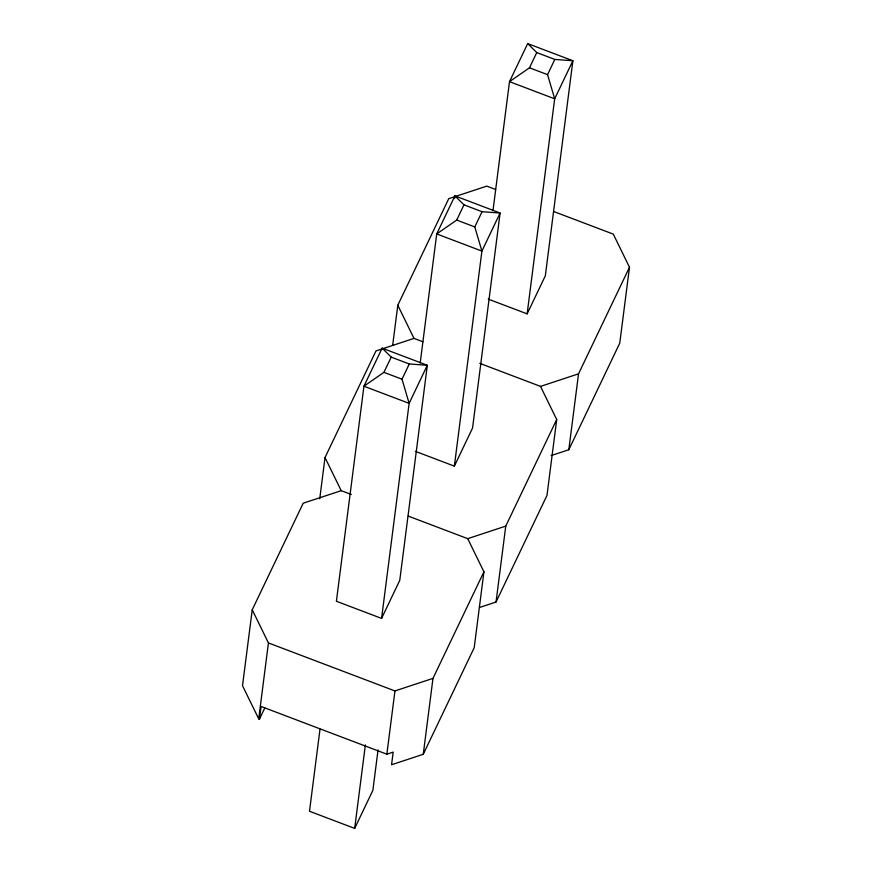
<?xml version="1.0" encoding="UTF-8"?>
<svg xmlns="http://www.w3.org/2000/svg" width="872" height="872" viewBox="0 0 872 872"><rect width="100%" height="100%" fill="white"/><g stroke="black" fill="none" stroke-linecap="round" stroke-linejoin="round"><path stroke-width="1.31" d="M351.34 494.5L341.214 490.663L303.183 503.22L252.237 609.811L242.514 685.708L258.712 718.833L259.453 719.117L264.739 708.064M258.712 718.833L268.434 642.937L252.237 609.811M259.453 719.117L261.077 706.473L386.852 754.193L393.185 752.1L391.572 764.744L423.258 754.28L474.205 647.7L483.927 571.792L467.73 538.667L408.27 516.104M319.73 498.817L325.016 457.538L375.963 350.947L413.993 338.391L422.844 341.759M320.013 729.134L309.495 811.254L354.675 828.4L372.867 790.337L378.045 749.942M392.683 345.214L397.796 305.265L448.742 198.674L486.772 186.118L495.623 189.486M354.675 828.4L365.368 744.928M381.576 618.412L409.132 403.355L427.324 365.281L382.132 348.146L363.94 386.209L336.396 601.266L381.576 618.412L399.768 580.338L427.324 365.281L409.284 363.973L391.212 357.117L382.132 348.146M420.195 362.97L436.719 233.936L454.912 195.873L500.103 213.019L472.548 428.065L454.356 466.139L415.443 451.369M454.574 198.554L454.912 195.873L463.98 204.844L482.063 211.7L500.103 213.019L481.911 251.082L454.356 466.139M386.852 754.193L394.951 690.94L432.981 678.383L483.927 571.792M423.258 754.28L432.981 678.383M492.974 210.697L509.499 81.663L527.691 43.6L572.882 60.746L545.327 275.803L527.135 313.865L488.222 299.107M527.135 313.865L554.679 98.809L572.882 60.746L554.832 59.427L536.76 52.571L527.691 43.6M479.556 607.457L496.037 602.018L505.76 526.11L556.707 419.519L540.509 386.394L479.785 363.352M556.707 419.519L546.984 495.427L496.037 602.018M551.071 455.598L568.817 449.745L578.539 373.837L629.486 267.257L613.288 234.121L553.829 211.569M629.486 267.257L619.763 343.154L568.817 449.745M409.284 363.973L402.003 379.2L409.132 403.355L363.94 386.209L383.931 372.344L391.212 357.117M482.063 211.7L474.782 226.927L481.911 251.082L436.719 233.936L456.71 220.071L463.98 204.844M554.832 59.427L547.562 74.654L554.679 98.809L509.499 81.663L529.489 67.798L536.76 52.571M540.509 386.394L578.539 373.837M467.73 538.667L505.76 526.11M529.489 67.798L547.562 74.654M456.71 220.071L474.782 226.927M383.931 372.344L402.003 379.2M268.434 642.937L394.951 690.94M397.796 305.265L413.993 338.391M325.016 457.538L341.214 490.663"/></g></svg>
